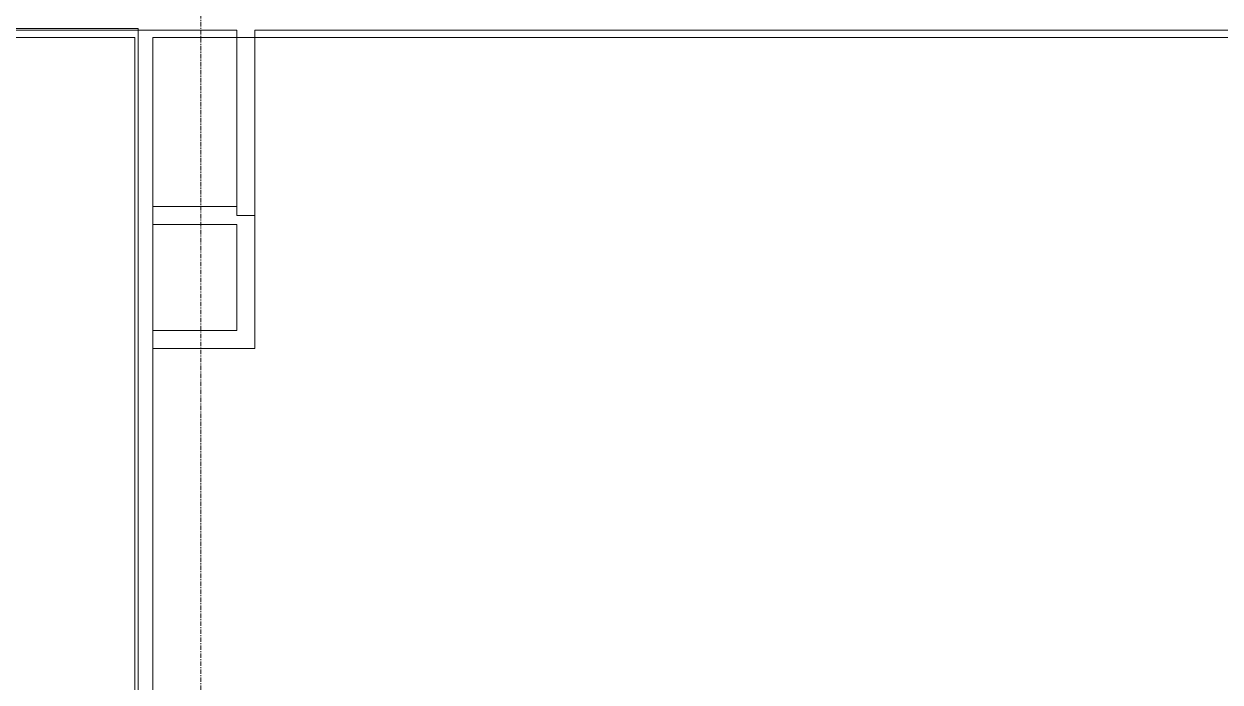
# Model space of a CAD drawing. Header units: millimetres. Extents: x -21807 to 26525, y -2564 to 60640.
# Drawn here: x 2709 to 6037, y 56324 to 58154 of the extents above; entities that cross this region are included whole.
import ezdxf

# ---------------------------------------------------------------- set-up
doc = ezdxf.new("R2010")
doc.units = ezdxf.units.MM
doc.linetypes.add('Grid Line', pattern=[22.225, 12.7, -3.175, 3.175, -3.175])
for name, color, linetype, lineweight in [('A-DETL-THIN', 7, 'Continuous', 9), ('A-WALL', 7, 'Continuous', 9), ('S-GRID', 7, 'Continuous', 9)]:
    doc.layers.add(name, color=color, linetype=linetype, lineweight=lineweight)

# ---------------------------------------------------------------- blocks, each defined once
blk = doc.blocks.new('AK-SGS-M3-A_rvt-1-MẶT BẰNG PHÂN VÙNG ÁP SUẤT')
at = {"layer": 'A-WALL', "color": 7, "lineweight": 13, "true_color": 0xececec}
for p, q in [((703, 58136.9), (3025.3, 58136.9)), ((3301.4, 58116.9), (3351.4, 58116.9))]:
    blk.add_line(p, q, dxfattribs=at)
at = {"layer": 'A-WALL', "color": 254, "lineweight": 13, "true_color": 0xe0e0e0}
for p, q in [((3025.3, 58136.9), (703, 58136.9)), ((720.5, 58116.9), (3017.8, 58116.9)), ((3017.8, 58116.9), (3017.8, 55391.9)), ((3026.4, 58136.9), (3301.4, 58136.9)), ((3301.4, 58136.9), (3301.4, 58116.9)), ((3301.4, 58116.9), (3351.4, 58116.9)), ((3351.4, 58136.9), (8788.9, 58136.9)), ((3351.4, 58116.9), (3351.4, 58136.9)), ((3067.8, 57596.9), (3067.8, 57646.9)), ((3067.8, 57596.9), (3067.8, 57646.9)), ((3301.4, 57646.9), (3301.4, 57621.9)), ((3301.4, 57646.9), (3301.4, 57621.9)), ((3351.4, 57621.9), (3301.4, 57621.9)), ((3301.4, 57621.9), (3351.4, 57621.9)), ((3067.8, 57251.9), (3067.8, 57301.9)), ((3067.8, 57251.9), (3067.8, 57301.9))]:
    blk.add_line(p, q, dxfattribs=at)
at = {"layer": 'A-WALL', "color": 254, "lineweight": 13, "true_color": 0xcccccc}
for p, q in [((720.5, 58116.9), (3017.8, 58116.9)), ((3017.8, 58116.9), (3017.8, 54494.4)), ((3301.4, 58136.9), (3026.4, 58136.9)), ((3067.8, 58116.9), (3301.4, 58116.9)), ((3067.8, 57646.9), (3067.8, 58116.9)), ((3301.4, 58116.9), (3301.4, 58136.9)), ((3301.4, 58116.9), (3301.4, 57646.9)), ((8788.9, 58136.9), (3351.4, 58136.9)), ((3351.4, 58136.9), (3351.4, 58116.9)), ((3351.4, 58116.9), (8788.9, 58116.9)), ((3351.4, 57621.9), (3351.4, 58116.9)), ((3301.4, 57646.9), (3067.8, 57646.9)), ((3351.4, 57251.9), (3351.4, 57621.9)), ((3067.8, 57301.9), (3067.8, 57596.9)), ((3067.8, 57596.9), (3301.4, 57596.9)), ((3301.4, 57596.9), (3301.4, 57301.9)), ((3301.4, 57301.9), (3067.8, 57301.9)), ((3067.8, 55591.9), (3067.8, 57251.9)), ((3067.8, 57251.9), (3301.4, 57251.9)), ((3351.4, 57251.9), (3301.4, 57251.9))]:
    blk.add_line(p, q, dxfattribs=at)
at = {"layer": 'A-WALL', "color": 253, "lineweight": 13, "true_color": 0xaaaaaa}
for p, q in [((3067.8, 58116.9), (3301.4, 58116.9)), ((3067.8, 57646.9), (3067.8, 58116.9)), ((3301.4, 58116.9), (3301.4, 57646.9)), ((3351.4, 58116.9), (8788.9, 58116.9)), ((3351.4, 57621.9), (3351.4, 58116.9)), ((3301.4, 57646.9), (3067.8, 57646.9)), ((3351.4, 57251.9), (3351.4, 57621.9)), ((3067.8, 57301.9), (3067.8, 57596.9)), ((3067.8, 57596.9), (3301.4, 57596.9)), ((3301.4, 57596.9), (3301.4, 57301.9)), ((3301.4, 57301.9), (3067.8, 57301.9)), ((3067.8, 55591.9), (3067.8, 57251.9)), ((3067.8, 57251.9), (3301.4, 57251.9)), ((3301.4, 57251.9), (3351.4, 57251.9))]:
    blk.add_line(p, q, dxfattribs=at)

msp = doc.modelspace()

# ---------------------------------------------------------------- linework, layer by layer
at = {"layer": 'A-DETL-THIN'}
for p, q in [((3026.4, 58141.9), (-4883.6, 58141.9)), ((3026.4, 47541.9), (3026.4, 58141.9))]:
    msp.add_line(p, q, dxfattribs=at)
at = {"layer": 'S-GRID', "linetype": 'Grid Line'}
msp.add_line((3201.4, 43567.6), (3201.4, 59870.5), dxfattribs=at)

# ---------------------------------------------------------------- block references
at = {"lineweight": 5}
msp.add_blockref('AK-SGS-M3-A_rvt-1-MẶT BẰNG PHÂN VÙNG ÁP SUẤT', (0, 0), dxfattribs=at)

doc.saveas('drawing.dxf')
